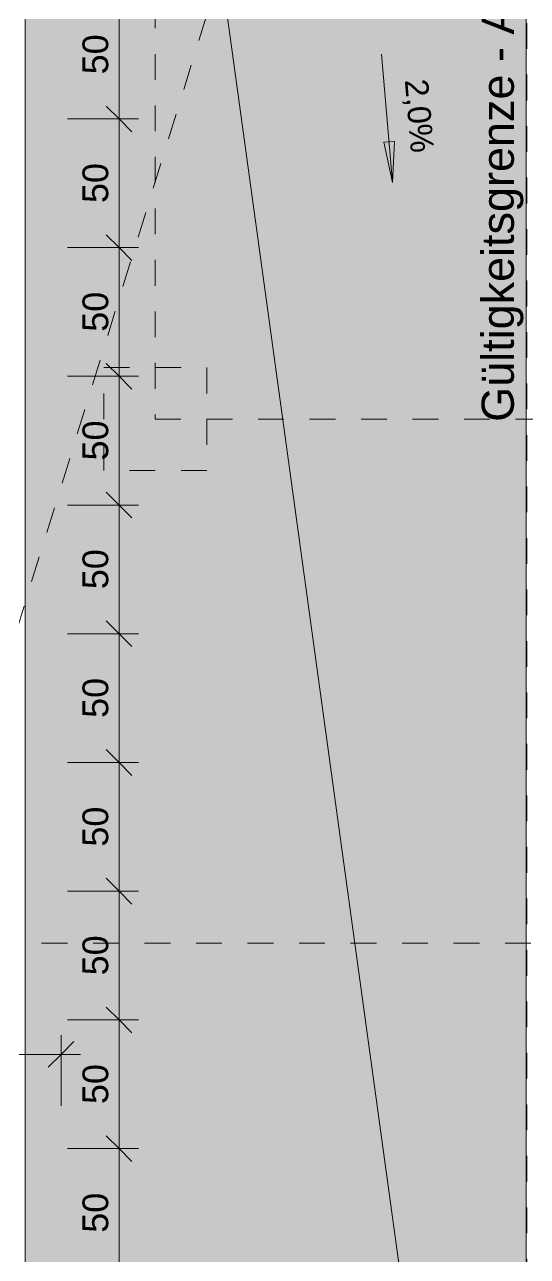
# Model space of a CAD drawing. Header units: metres. Extents: x -2.6 to 53.4, y 58.8 to 100.4.
# Drawn here: x 2.132 to 4.084, y 71.521 to 76.306 of the extents above; entities that cross this region are included whole.
import ezdxf

# ---------------------------------------------------------------- set-up
doc = ezdxf.new("R2010")
doc.units = ezdxf.units.M
doc.linetypes.add('Verdeckt', pattern=[0.003, 0.002, -0.001])
doc.linetypes.add('Verdeckt Unten', pattern=[0.005, 0.003, -0.002])
for name, color, linetype, lineweight in [('A-DETL-GENF_', 92, 'Continuous', 13), ('A-FLOR-HRAL', 11, 'Continuous', 5), ('A_2D', 7, 'Continuous', 13), ('A_Bemassung-50_', 4, 'Continuous', 9), ('A_Bemassung_', 4, 'Continuous', 9), ('A_Decken', 8, 'Continuous', 13), ('A_Gelaender', 7, 'Continuous', 13), ('G-ANNO-DIMS_', 111, 'Continuous', 9), ('Text', 130, 'Continuous', 9)]:
    doc.layers.add(name, color=color, linetype=linetype, lineweight=lineweight)
doc.styles.add('Arial_2', font='arial.ttf', dxfattribs={"height": 0.09})
doc.styles.add('Arial_3', font='arial.ttf', dxfattribs={"height": 0.125})
doc.styles.add('Arial_5', font='arial.ttf', dxfattribs={"height": 0.1})
doc.dimstyles.new('WGA-Bemaßung', dxfattribs={"dimscale": 0.3048, "dimtxt": 0.102026, "dimasz": 0.328084, "dimexe": 0.246063, "dimexo": 0.0625, "dimgap": 0.04101, "dimtad": 1, "dimdec": 1, "dimlfac": 100, "dimrnd": 0.5, "dimdsep": 46, "dimtxsty": 'Arial_5', "dimblk1": 'OBLIQUE', "dimblk2": 'OBLIQUE', "dimsah": 1, "dimcen": 0.09, "dimdle": 0.246063, "dimazin": 2, "dimtfac": 1, "dimtdec": 4, "dimtix": 1, "dimtmove": 0, "dimatfit": 3, "dimfxl": 0.656168, "dimfxlon": 1, "dimtvp": 1, "dimtolj": 1, "dimtzin": 0, "dimarcsym": 2})

# ---------------------------------------------------------------- blocks, each defined once
blk = doc.blocks.new('Geländer - Geländer-3410110-263_PP_00EG_BT1')
at = {"layer": 'A_Gelaender', "lineweight": 5}
blk.add_line((4.0799, 80.4655), (4.0799, 67.2368), dxfattribs=at)
blk = doc.blocks.new('DIMBLOCK8-263_PP_00EG_BT1')
at = {"layer": 'A_Bemassung-50_', "lineweight": 35, "transparency": 16777216}
for p, q in [((2.4986, 71.94), (2.4486, 71.99)), ((2.4986, 71.94), (2.5486, 71.89)), ((2.4986, 71.44), (2.4486, 71.49)), ((2.4986, 71.44), (2.5486, 71.39))]:
    blk.add_line(p, q, dxfattribs=at)
at = {"layer": 'A_Bemassung-50_', "transparency": 16777216}
for p, q in [((2.4986, 71.94), (2.2986, 71.94)), ((2.4986, 71.44), (2.4986, 71.94)), ((2.4986, 71.94), (2.5736, 71.94)), ((2.4986, 71.44), (2.2986, 71.44)), ((2.4986, 71.44), (2.5736, 71.44))]:
    blk.add_line(p, q, dxfattribs=at)
at = {"layer": 'A_Bemassung-50_', "color": 0, "transparency": 16777216, "insert": (2.3563, 71.6131), "char_height": 0.1, "width": 0.184588, "attachment_point": 1, "rotation": 90, "line_spacing_factor": 0.941778, "style": 'Arial_5'}
blk.add_mtext('50', dxfattribs=at)
blk = doc.blocks.new('_Oblique')
at = {"color": 0, "linetype": 'ByBlock', "lineweight": -2}
blk.add_line((-0.5, -0.5), (0.5, 0.5), dxfattribs=at)
blk = doc.blocks.new('DIMBLOCK9-263_PP_00EG_BT1')
at = {"layer": 'A_Bemassung-50_', "lineweight": 35, "transparency": 16777216}
for p, q in [((2.4986, 72.44), (2.4486, 72.49)), ((2.4986, 72.44), (2.5486, 72.39)), ((2.4986, 71.94), (2.4486, 71.99)), ((2.4986, 71.94), (2.5486, 71.89))]:
    blk.add_line(p, q, dxfattribs=at)
at = {"layer": 'A_Bemassung-50_', "transparency": 16777216}
for p, q in [((2.4986, 72.44), (2.2986, 72.44)), ((2.4986, 71.94), (2.4986, 72.44)), ((2.4986, 72.44), (2.5736, 72.44)), ((2.4986, 71.94), (2.2986, 71.94)), ((2.4986, 71.94), (2.5736, 71.94))]:
    blk.add_line(p, q, dxfattribs=at)
at = {"layer": 'A_Bemassung-50_', "color": 0, "transparency": 16777216, "insert": (2.3563, 72.1131), "char_height": 0.1, "width": 0.184588, "attachment_point": 1, "rotation": 90, "line_spacing_factor": 0.941778, "style": 'Arial_5'}
blk.add_mtext('50', dxfattribs=at)
blk = doc.blocks.new('DIMBLOCK10-263_PP_00EG_BT1')
at = {"layer": 'A_Bemassung-50_', "lineweight": 35, "transparency": 16777216}
for p, q in [((2.4986, 72.94), (2.4486, 72.99)), ((2.4986, 72.94), (2.5486, 72.89)), ((2.4986, 72.44), (2.4486, 72.49)), ((2.4986, 72.44), (2.5486, 72.39))]:
    blk.add_line(p, q, dxfattribs=at)
at = {"layer": 'A_Bemassung-50_', "transparency": 16777216}
for p, q in [((2.4986, 72.94), (2.2986, 72.94)), ((2.4986, 72.44), (2.4986, 72.94)), ((2.4986, 72.94), (2.5736, 72.94)), ((2.4986, 72.44), (2.2986, 72.44)), ((2.4986, 72.44), (2.5736, 72.44))]:
    blk.add_line(p, q, dxfattribs=at)
at = {"layer": 'A_Bemassung-50_', "color": 0, "transparency": 16777216, "insert": (2.3563, 72.6131), "char_height": 0.1, "width": 0.184588, "attachment_point": 1, "rotation": 90, "line_spacing_factor": 0.941778, "style": 'Arial_5'}
blk.add_mtext('50', dxfattribs=at)
blk = doc.blocks.new('DIMBLOCK11-263_PP_00EG_BT1')
at = {"layer": 'A_Bemassung-50_', "lineweight": 35, "transparency": 16777216}
for p, q in [((2.4986, 73.44), (2.4486, 73.49)), ((2.4986, 73.44), (2.5486, 73.39)), ((2.4986, 72.94), (2.4486, 72.99)), ((2.4986, 72.94), (2.5486, 72.89))]:
    blk.add_line(p, q, dxfattribs=at)
at = {"layer": 'A_Bemassung-50_', "transparency": 16777216}
for p, q in [((2.4986, 73.44), (2.2986, 73.44)), ((2.4986, 72.94), (2.4986, 73.44)), ((2.4986, 73.44), (2.5736, 73.44)), ((2.4986, 72.94), (2.2986, 72.94)), ((2.4986, 72.94), (2.5736, 72.94))]:
    blk.add_line(p, q, dxfattribs=at)
at = {"layer": 'A_Bemassung-50_', "color": 0, "transparency": 16777216, "insert": (2.3563, 73.1131), "char_height": 0.1, "width": 0.184588, "attachment_point": 1, "rotation": 90, "line_spacing_factor": 0.941778, "style": 'Arial_5'}
blk.add_mtext('50', dxfattribs=at)
blk = doc.blocks.new('DIMBLOCK12-263_PP_00EG_BT1')
at = {"layer": 'A_Bemassung-50_', "lineweight": 35, "transparency": 16777216}
for p, q in [((2.4986, 73.94), (2.4486, 73.99)), ((2.4986, 73.94), (2.5486, 73.89)), ((2.4986, 73.44), (2.4486, 73.49)), ((2.4986, 73.44), (2.5486, 73.39))]:
    blk.add_line(p, q, dxfattribs=at)
at = {"layer": 'A_Bemassung-50_', "transparency": 16777216}
for p, q in [((2.4986, 73.94), (2.2986, 73.94)), ((2.4986, 73.44), (2.4986, 73.94)), ((2.4986, 73.94), (2.5736, 73.94)), ((2.4986, 73.44), (2.2986, 73.44)), ((2.4986, 73.44), (2.5736, 73.44))]:
    blk.add_line(p, q, dxfattribs=at)
at = {"layer": 'A_Bemassung-50_', "color": 0, "transparency": 16777216, "insert": (2.3563, 73.6131), "char_height": 0.1, "width": 0.184588, "attachment_point": 1, "rotation": 90, "line_spacing_factor": 0.941778, "style": 'Arial_5'}
blk.add_mtext('50', dxfattribs=at)
blk = doc.blocks.new('DIMBLOCK13-263_PP_00EG_BT1')
at = {"layer": 'A_Bemassung-50_', "lineweight": 35, "transparency": 16777216}
for p, q in [((2.4986, 74.44), (2.4486, 74.49)), ((2.4986, 74.44), (2.5486, 74.39)), ((2.4986, 73.94), (2.4486, 73.99)), ((2.4986, 73.94), (2.5486, 73.89))]:
    blk.add_line(p, q, dxfattribs=at)
at = {"layer": 'A_Bemassung-50_', "transparency": 16777216}
for p, q in [((2.4986, 74.44), (2.2986, 74.44)), ((2.4986, 73.94), (2.4986, 74.44)), ((2.4986, 74.44), (2.5736, 74.44)), ((2.4986, 73.94), (2.2986, 73.94)), ((2.4986, 73.94), (2.5736, 73.94))]:
    blk.add_line(p, q, dxfattribs=at)
at = {"layer": 'A_Bemassung-50_', "color": 0, "transparency": 16777216, "insert": (2.3563, 74.1131), "char_height": 0.1, "width": 0.184588, "attachment_point": 1, "rotation": 90, "line_spacing_factor": 0.941778, "style": 'Arial_5'}
blk.add_mtext('50', dxfattribs=at)
blk = doc.blocks.new('DIMBLOCK14-263_PP_00EG_BT1')
at = {"layer": 'A_Bemassung-50_', "lineweight": 35, "transparency": 16777216}
for p, q in [((2.4986, 74.94), (2.4486, 74.99)), ((2.4986, 74.94), (2.5486, 74.89)), ((2.4986, 74.44), (2.4486, 74.49)), ((2.4986, 74.44), (2.5486, 74.39))]:
    blk.add_line(p, q, dxfattribs=at)
at = {"layer": 'A_Bemassung-50_', "transparency": 16777216}
for p, q in [((2.4986, 74.94), (2.2986, 74.94)), ((2.4986, 74.44), (2.4986, 74.94)), ((2.4986, 74.94), (2.5736, 74.94)), ((2.4986, 74.44), (2.2986, 74.44)), ((2.4986, 74.44), (2.5736, 74.44))]:
    blk.add_line(p, q, dxfattribs=at)
at = {"layer": 'A_Bemassung-50_', "color": 0, "transparency": 16777216, "insert": (2.3563, 74.6131), "char_height": 0.1, "width": 0.184588, "attachment_point": 1, "rotation": 90, "line_spacing_factor": 0.941778, "style": 'Arial_5'}
blk.add_mtext('50', dxfattribs=at)
blk = doc.blocks.new('DIMBLOCK15-263_PP_00EG_BT1')
at = {"layer": 'A_Bemassung-50_', "lineweight": 35, "transparency": 16777216}
for p, q in [((2.4986, 75.44), (2.4486, 75.49)), ((2.4986, 75.44), (2.5486, 75.39)), ((2.4986, 74.94), (2.4486, 74.99)), ((2.4986, 74.94), (2.5486, 74.89))]:
    blk.add_line(p, q, dxfattribs=at)
at = {"layer": 'A_Bemassung-50_', "transparency": 16777216}
for p, q in [((2.4986, 75.44), (2.2986, 75.44)), ((2.4986, 74.94), (2.4986, 75.44)), ((2.4986, 75.44), (2.5736, 75.44)), ((2.4986, 74.94), (2.2986, 74.94)), ((2.4986, 74.94), (2.5736, 74.94))]:
    blk.add_line(p, q, dxfattribs=at)
at = {"layer": 'A_Bemassung-50_', "color": 0, "transparency": 16777216, "insert": (2.3563, 75.1131), "char_height": 0.1, "width": 0.184588, "attachment_point": 1, "rotation": 90, "line_spacing_factor": 0.941778, "style": 'Arial_5'}
blk.add_mtext('50', dxfattribs=at)
blk = doc.blocks.new('DIMBLOCK16-263_PP_00EG_BT1')
at = {"layer": 'A_Bemassung-50_', "lineweight": 35, "transparency": 16777216}
for p, q in [((2.4986, 75.94), (2.4486, 75.99)), ((2.4986, 75.94), (2.5486, 75.89)), ((2.4986, 75.44), (2.4486, 75.49)), ((2.4986, 75.44), (2.5486, 75.39))]:
    blk.add_line(p, q, dxfattribs=at)
at = {"layer": 'A_Bemassung-50_', "transparency": 16777216}
for p, q in [((2.4986, 75.94), (2.2986, 75.94)), ((2.4986, 75.44), (2.4986, 75.94)), ((2.4986, 75.94), (2.5736, 75.94)), ((2.4986, 75.44), (2.2986, 75.44)), ((2.4986, 75.44), (2.5736, 75.44))]:
    blk.add_line(p, q, dxfattribs=at)
at = {"layer": 'A_Bemassung-50_', "color": 0, "transparency": 16777216, "insert": (2.3563, 75.6131), "char_height": 0.1, "width": 0.184588, "attachment_point": 1, "rotation": 90, "line_spacing_factor": 0.941778, "style": 'Arial_5'}
blk.add_mtext('50', dxfattribs=at)
blk = doc.blocks.new('DIMBLOCK17-263_PP_00EG_BT1')
at = {"layer": 'A_Bemassung-50_', "lineweight": 35, "transparency": 16777216}
for p, q in [((2.4986, 76.44), (2.4486, 76.49)), ((2.4986, 76.44), (2.5486, 76.39)), ((2.4986, 75.94), (2.4486, 75.99)), ((2.4986, 75.94), (2.5486, 75.89))]:
    blk.add_line(p, q, dxfattribs=at)
at = {"layer": 'A_Bemassung-50_', "transparency": 16777216}
for p, q in [((2.4986, 76.44), (2.2986, 76.44)), ((2.4986, 75.94), (2.4986, 76.44)), ((2.4986, 76.44), (2.5736, 76.44)), ((2.4986, 75.94), (2.2986, 75.94)), ((2.4986, 75.94), (2.5736, 75.94))]:
    blk.add_line(p, q, dxfattribs=at)
at = {"layer": 'A_Bemassung-50_', "color": 0, "transparency": 16777216, "insert": (2.3563, 76.1131), "char_height": 0.1, "width": 0.184588, "attachment_point": 1, "rotation": 90, "line_spacing_factor": 0.941778, "style": 'Arial_5'}
blk.add_mtext('50', dxfattribs=at)
blk = doc.blocks.new('DIMBLOCK299-263_PP_00EG_BT1')
at = {"layer": 'A_Bemassung-50_', "transparency": 16777216}
for p, q in [((0.2731, 72.3041), (0.273, 72.5041)), ((2.2731, 72.3058), (2.2731, 72.3808)), ((0.1981, 72.304), (2.3481, 72.3059)), ((0.2731, 72.3041), (0.2732, 72.2291)), ((2.2731, 72.3058), (2.2733, 72.1058))]:
    blk.add_line(p, q, dxfattribs=at)
at = {"layer": 'A_Bemassung-50_', "lineweight": 35, "transparency": 16777216}
for p, q in [((0.2731, 72.3041), (0.3231, 72.3541)), ((2.2731, 72.3058), (2.3231, 72.3559)), ((0.2731, 72.3041), (0.2232, 72.254)), ((2.2731, 72.3058), (2.2232, 72.2558))]:
    blk.add_line(p, q, dxfattribs=at)
at = {"layer": 'A_Bemassung-50_', "color": 0, "transparency": 16777216, "insert": (1.1576, 72.4472), "char_height": 0.1, "width": 0.276883, "attachment_point": 1, "rotation": 0.0497, "line_spacing_factor": 0.941778, "style": 'Arial_5'}
blk.add_mtext('200', dxfattribs=at)

msp = doc.modelspace()

# ---------------------------------------------------------------- hatches: boundary and pattern name
at = {"layer": 'A-DETL-GENF_'}
h = msp.add_hatch(color=10, dxfattribs=at)
h.paths.add_polyline_path([(-0.8892, 65.8893), (4.0799, 65.8905), (4.0799, 91.5308), (4.0817, 91.5308), (4.081, 91.5321), (4.0893, 91.5316), (16.0904, 89.6167), (16.0904, 89.609), (17.8512, 89.3272), (17.8512, 89.3285), (17.8508, 89.329), (17.8508, 89.3788), (17.8466, 89.3544), (4.0838, 91.5569), (4.1143, 91.7444), (9.3588, 90.9052), (17.8509, 89.5469), (17.8509, 89.5482), (4.1144, 91.7466), (4.1148, 91.7494), (9.3588, 90.9103), (17.8509, 89.5515), (17.8517, 90.7759), (18.0263, 90.7762), (-0.8892, 93.8029), (-0.8892, 92.5066), (2.4017, 91.98), (2.4009, 91.9771), (-0.8892, 92.5036), (-0.8892, 92.5016), (2.4009, 91.9751), (2.3705, 91.7875), (2.3527, 91.7904), (2.3527, 91.7884), (2.3516, 91.7886), (2.3516, 91.8496), (2.3486, 91.8489), (2.3486, 91.791), (2.3466, 91.7914), (2.3466, 91.8485), (2.1997, 91.8149), (2.1583, 91.8215), (2.158, 91.8195), (2.1945, 91.8137), (2.1867, 91.8119), (2.1576, 91.8166), (2.1551, 91.7995), (2.1566, 91.7995), (2.1566, 91.7823), (2.1546, 91.7826), (2.1546, 91.7953), (2.1527, 91.7855), (2.1527, 91.8173), (-0.8892, 92.3041), (-0.8892, 92.2838), (2.1339, 91.7995), (2.1339, 80.4745), (2.1566, 80.4742), (2.1566, 80.4729), (2.1339, 80.4729), (2.1339, 80.2829), (2.3466, 80.2831), (2.3466, 80.3346), (2.1684, 80.4693), (2.3716, 80.4693), (2.3714, 80.2793), (2.3516, 80.2793), (2.3516, 80.3308), (2.3486, 80.3331), (2.3486, 80.2811), (2.1339, 80.2809), (2.1339, 80.2775), (2.3714, 80.2773), (2.3714, 80.2743), (2.1339, 80.2743), (2.1339, 67.8913), (2.0495, 67.8913), (2.0494, 67.9211), (0.447, 67.9196), (0.4467, 67.8905), (0.307, 67.8905), (0.3069, 67.8896), (0.2261, 67.8896), (-0.8892, 68.3549), (-0.8892, 66.0014)])
h.paths.add_polyline_path([(3.6336, 66.146), (3.6336, 66.946), (4.0336, 66.546), (3.7264, 66.2388)])
h.paths.add_polyline_path([(2.3714, 80.4712), (2.1658, 80.4713), (2.1618, 80.4743), (2.3716, 80.4742), (2.3714, 80.4716)])
h.paths.add_polyline_path([(3.7579, 86.7939), (3.7579, 86.8945), (3.3807, 86.8945), (3.3807, 87.0584), (3.7579, 87.0584), (3.7579, 87.1629), (3.9424, 86.9784), (3.8585, 86.8945)])
h.paths.add_polyline_path([(22.0038, 87.818), (22.1575, 87.818), (22.1575, 88.6685), (22.1477, 88.6587), (22.1477, 88.8387), (22.1575, 88.8288), (22.1575, 90.743), (20.6077, 90.991), (20.6077, 90.442), (20.1151, 90.442), (18.0517, 90.7721), (18.0517, 89.3156), (17.924, 89.3156), (18.1093, 89.2857), (18.1093, 87.818), (18.3877, 87.818), (18.3877, 87.8555), (19.8177, 87.8555), (19.8177, 87.818), (20.0677, 87.818), (20.0682, 90.437), (20.6077, 90.437), (20.6077, 87.818), (21.1559, 87.818)])
h.paths.add_polyline_path([(19.3524, 87.8575), (18.3877, 87.8575), (18.3877, 87.8605), (19.8177, 87.8605), (19.8177, 87.8575), (19.4601, 87.8575)])
h.paths.add_polyline_path([(19.0956, 88.7628), (18.6956, 89.1628), (19.4956, 89.1628), (19.331, 88.9982)])
h.paths.add_polyline_path([(21.9576, 89.1744), (21.9576, 89.275), (21.5804, 89.275), (21.5804, 89.4389), (21.9576, 89.4389), (21.9576, 89.5434), (22.1421, 89.3589), (22.0038, 89.2206)])
h.paths.add_polyline_path([(17.8562, 89.3265), (17.8562, 89.3278), (17.8547, 89.328), (17.8547, 89.3267)])
h.paths.add_polyline_path([(17.8461, 89.3495), (4.0832, 91.5517), (4.084, 91.5549), (9.9214, 90.6208), (17.8466, 89.3524)])
h.paths.add_polyline_path([(21.7198, 89.5153), (21.5353, 89.6998), (21.7198, 89.8843), (21.7198, 89.7798), (22.097, 89.7798), (22.097, 89.6159), (21.7198, 89.6159), (21.7198, 89.5421)])
h.paths.add_polyline_path([(15.0965, 90.2746), (14.912, 90.4591), (15.0126, 90.4591), (15.0126, 90.8363), (15.1765, 90.8363), (15.1765, 90.4591), (15.281, 90.4591), (15.1765, 90.3547)])
h.paths.add_polyline_path([(14.7965, 90.2763), (14.6326, 90.2763), (14.6326, 90.6536), (14.532, 90.6536), (14.7165, 90.8381), (14.901, 90.6536), (14.7965, 90.6536), (14.7965, 90.4591)])
h.paths.add_polyline_path([(3.5652, 90.692), (3.3807, 90.8764), (3.5652, 91.0609), (3.5652, 90.9604), (3.9424, 90.9604), (3.9424, 90.7964), (3.5652, 90.7964)])
h.paths.add_polyline_path([(8.0841, 91.2144), (8.0841, 91.5916), (7.9835, 91.5916), (8.168, 91.7761), (8.3525, 91.5916), (8.248, 91.5916), (8.248, 91.2144)])
h.paths.add_polyline_path([(4.0832, 91.5517), (4.0832, 91.5528), (4.0834, 91.5539)])
h.paths.add_polyline_path([(2.3701, 91.7826), (2.3516, 91.7855), (2.3516, 91.7885), (2.3705, 91.7855)])
h.paths.add_polyline_path([(2.3486, 91.786), (2.3466, 91.7863), (2.3466, 91.7893), (2.3486, 91.789), (2.3486, 91.7875)])
h.paths.add_polyline_path([(2.1527, 91.8204), (2.1527, 91.8224), (-0.8892, 92.3091), (-0.8892, 92.3071), (2.1369, 91.8229)])
at = {"layer": 'G-ANNO-DIMS_'}
msp.add_hatch(color=256, dxfattribs=at).paths.add_polyline_path([(3.5607, 75.6927), (3.568, 75.8526), (3.5264, 75.8491)])

# ---------------------------------------------------------------- linework, layer by layer
at = {"layer": 'A_2D', "linetype": 'Verdeckt', "lineweight": 25}
msp.add_line((4.0809, 93.9118), (4.0809, 60.8261), dxfattribs=at)
at = {"layer": 'A_2D'}
for p, q in [((2.1339, 91.8001), (2.1339, 67.8913)), ((4.0799, 65.8905), (4.0799, 91.5308)), ((2.3517, 80.4655), (4.0799, 67.8893))]:
    msp.add_line(p, q, dxfattribs=at)
at = {"layer": 'A_2D', "linetype": 'Verdeckt Unten'}
for p, q in [((2.6385, 76.792), (2.6385, 74.7739)), ((2.439, 74.9739), (2.839, 74.9739)), ((2.439, 74.5739), (2.439, 74.9739)), ((2.839, 74.9739), (2.839, 74.5739)), ((2.6385, 74.7739), (4.6585, 74.7739)), ((2.839, 74.5739), (2.439, 74.5739)), ((0.5977, 72.738), (6.6977, 72.738))]:
    msp.add_line(p, q, dxfattribs=at)
at = {"layer": 'A_Decken', "linetype": 'Verdeckt Unten'}
msp.add_line((0.4469, 68.6012), (4.0799, 80.3602), dxfattribs=at)
at = {"layer": 'G-ANNO-DIMS_'}
for p, q in [((3.5182, 76.1909), (3.5607, 75.6927)), ((3.568, 75.8526), (3.5264, 75.8491)), ((3.5264, 75.8491), (3.5607, 75.6927)), ((3.5607, 75.6927), (3.568, 75.8526))]:
    msp.add_line(p, q, dxfattribs=at)

# ---------------------------------------------------------------- block references
at = {"layer": 'A-FLOR-HRAL'}
msp.add_blockref('Geländer - Geländer-3410110-263_PP_00EG_BT1', (0, 0), dxfattribs=at)

# ---------------------------------------------------------------- texts
at = {"layer": 'G-ANNO-DIMS_', "insert": (3.6977, 76.0986), "char_height": 0.09, "width": 0.342666, "attachment_point": 1, "rotation": 274.8854, "line_spacing_factor": 0.941778, "style": 'Arial_2'}
msp.add_mtext('2,0%', dxfattribs=at)
at = {"layer": 'Text', "color": 1, "insert": (3.9067, 74.7633), "char_height": 0.125, "width": 4.15675, "attachment_point": 1, "rotation": 90, "style": 'Arial_3'}
msp.add_mtext('Gültigkeitsgrenze - Anschlussplan PP-21000', dxfattribs=at)

# ---------------------------------------------------------------- dimensions: what is measured, and where the dimension line sits
at = {"layer": 'A_Bemassung_'}
for base, p1, p2, angle, override, picture, middle in [((2.4986, 76.44), (2.2986, 75.94), (2.2986, 76.44), 90, {"dimpost": '<>', "dimfxl": 0.5}, 'DIMBLOCK17-263_PP_00EG_BT1', (2.4351, 76.19)), ((2.4986, 75.94), (2.2986, 75.44), (2.2986, 75.94), 90, {"dimpost": '<>', "dimfxl": 0.5}, 'DIMBLOCK16-263_PP_00EG_BT1', (2.4351, 75.69)), ((2.4986, 75.44), (2.2986, 74.94), (2.2986, 75.44), 90, {"dimpost": '<>', "dimfxl": 0.5}, 'DIMBLOCK15-263_PP_00EG_BT1', (2.4351, 75.19)), ((2.4986, 74.94), (2.2986, 74.44), (2.2986, 74.94), 90, {"dimpost": '<>', "dimfxl": 0.5}, 'DIMBLOCK14-263_PP_00EG_BT1', (2.4351, 74.69)), ((2.4986, 74.44), (2.2986, 73.94), (2.2986, 74.44), 90, {"dimpost": '<>', "dimfxl": 0.5}, 'DIMBLOCK13-263_PP_00EG_BT1', (2.4351, 74.19)), ((2.4986, 73.94), (2.2986, 73.44), (2.2986, 73.94), 90, {"dimpost": '<>', "dimfxl": 0.5}, 'DIMBLOCK12-263_PP_00EG_BT1', (2.4351, 73.69)), ((2.4986, 73.44), (2.2986, 72.94), (2.2986, 73.44), 90, {"dimpost": '<>', "dimfxl": 0.5}, 'DIMBLOCK11-263_PP_00EG_BT1', (2.4351, 73.19)), ((2.4986, 72.94), (2.2986, 72.44), (2.2986, 72.94), 90, {"dimpost": '<>', "dimfxl": 0.5}, 'DIMBLOCK10-263_PP_00EG_BT1', (2.4351, 72.69)), ((2.2731, 72.3058), (0.273, 72.5041), (2.2733, 72.1058), 0.0497, {"dimpost": '<>', "dimfxl": 2.039607}, 'DIMBLOCK299-263_PP_00EG_BT1', (1.2731, 72.3685)), ((2.4986, 72.44), (2.2986, 71.94), (2.2986, 72.44), 90, {"dimpost": '<>', "dimfxl": 0.5}, 'DIMBLOCK9-263_PP_00EG_BT1', (2.4351, 72.19)), ((2.4986, 71.94), (2.2986, 71.44), (2.2986, 71.94), 90, {"dimpost": '<>', "dimfxl": 0.5}, 'DIMBLOCK8-263_PP_00EG_BT1', (2.4351, 71.69))]:
    dim = msp.add_linear_dim(base=base, p1=p1, p2=p2, angle=angle, dimstyle='WGA-Bemaßung', override=override, dxfattribs=at)
    dim.commit()
    dim.dimension.update_dxf_attribs({"geometry": picture, "text_midpoint": middle})

doc.saveas('drawing.dxf')
